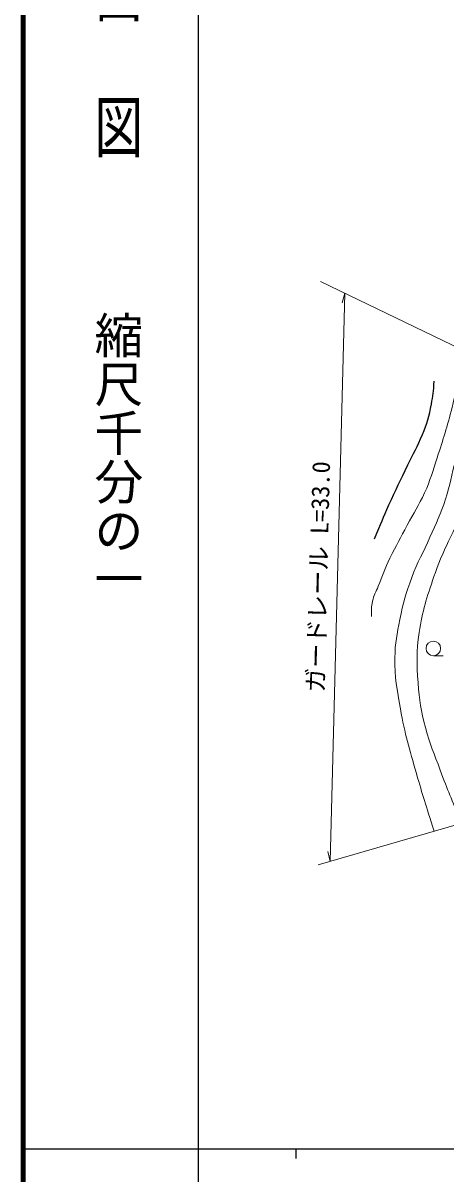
# Model space of a CAD drawing. Units: millimetres, scale not verified. Extents: x 40000 to 680000, y 20000 to 380000.
# Drawn here: x 40000 to 83429, y 202409 to 320566 of the extents above; entities that cross this region are included whole.
import ezdxf
from ezdxf.enums import TextEntityAlignment as Align

# ---------------------------------------------------------------- set-up
doc = ezdxf.new("R2010")
doc.units = ezdxf.units.MM
doc.header["$LTSCALE"] = 1000
for name, color, linetype, lineweight in [('M-BGD', 7, 'Continuous', 13), ('M-STR-HTXT', 7, 'Continuous', 13), ('M-TTL', 2, 'Continuous', 140), ('M-TTL-BAND', 7, 'Continuous', 25)]:
    doc.layers.add(name, color=color, linetype=linetype, lineweight=lineweight)
doc.styles.add('@ＭＳ ゴシック', font='')
doc.styles.add('ＭＳ ゴシック', font='')
doc.styles.get('@ＭＳ ゴシック').set_extended_font_data('@MS Gothic')
doc.styles.get('ＭＳ ゴシック').set_extended_font_data('MS Gothic')

msp = doc.modelspace()

# ---------------------------------------------------------------- linework, layer by layer
at = {"layer": 'M-BGD'}
msp.add_line((82133, 255613), (83133, 255613), dxfattribs=at)
msp.add_circle((82132, 256363), 750, dxfattribs=at)
for points, knots in [([(85039, 238416), (83943, 241015), (83637, 241712), (82840, 243865), (82214, 245557), (81774, 246481), (81323, 248228), (80867, 249994), (80685, 251015), (80564, 252835), (80430, 254842), (80380, 255994), (80672, 257984), (81010, 260281), (81445, 261532), (82190, 263730), (82978, 266056), (83685, 267259), (84683, 269502), (85309, 270909), (85815, 271632), (86336, 273080), (87077, 275135), (87379, 276327), (87908, 278446), (88365, 280275), (88377, 281362), (88938, 283162), (89578, 285216), (90023, 286376), (91160, 288202), (92028, 289594), (92519, 290451), (93816, 291455), (94756, 292182), (95402, 292490), (96554, 292782), (97838, 293108), (98624, 293090), (99941, 292945), (101816, 292739), (102751, 292067), (104576, 291590), (105942, 291232), (106710, 291034), (108099, 290777), (109031, 290604), (109624, 290843), (110511, 290506), (111011, 290316), (111229, 290215), (111730, 289883)], [0, 0, 0, 0, 1, 1, 1, 2, 2, 2, 3, 3, 3, 4, 4, 4, 5, 5, 5, 6, 6, 6, 7, 7, 7, 8, 8, 8, 9, 9, 9, 10, 10, 10, 11, 11, 11, 12, 12, 12, 13, 13, 13, 14, 14, 14, 15, 15, 15, 16, 16, 16, 17, 17, 17, 17]), ([(82223, 237599), (81300, 240417), (81055, 241185), (80401, 243512), (79679, 246085), (79206, 247519), (78748, 250152), (78394, 252187), (78146, 253344), (78179, 255410), (78204, 256958), (78391, 257821), (78694, 259339), (79036, 261055), (79310, 262007), (79913, 263649), (80523, 265307), (81085, 266145), (81783, 267768), (82439, 269290), (82868, 270122), (83382, 271698), (83881, 273226), (83996, 274129), (84412, 275682), (84964, 277741), (85375, 278867), (85876, 280939), (86345, 282885), (86572, 283984), (86933, 285953), (87292, 287913), (87383, 288571), (87719, 290994)], [0, 0, 0, 0, 1, 1, 1, 2, 2, 2, 3, 3, 3, 4, 4, 4, 5, 5, 5, 6, 6, 6, 7, 7, 7, 8, 8, 8, 9, 9, 9, 10, 10, 10, 11, 11, 11, 11]), ([(85336, 287944), (84839, 284692), (84722, 283732), (84054, 281093), (83537, 279052), (83174, 277927), (82515, 275927), (82049, 274513), (81848, 273693), (81233, 272337), (80621, 270990), (80130, 270310), (79437, 269003), (78743, 267691), (78319, 266973), (77679, 265633), (77151, 264527), (76926, 263876), (76470, 262739), (76231, 262141), (76019, 261829), (75884, 261200), (75754, 260597), (75757, 260330), (75774, 259624)], [0, 0, 0, 0, 1, 1, 1, 2, 2, 2, 3, 3, 3, 4, 4, 4, 5, 5, 5, 6, 6, 6, 7, 7, 7, 8, 8, 8, 8])]:
    msp.add_open_spline(points, degree=3, knots=knots, dxfattribs=at)
at = {"layer": 'M-BGD', "lineweight": 25}
msp.add_open_spline([(76104, 267611), (76785, 269294), (76972, 269743), (77569, 271091), (78287, 272713), (78747, 273595), (79511, 275195), (80093, 276413), (80509, 277056), (81013, 278309), (81485, 279485), (81695, 280177), (81929, 281423), (82101, 282344), (82144, 282694), (82222, 283804)], degree=3, knots=[0, 0, 0, 0, 1, 1, 1, 2, 2, 2, 3, 3, 3, 4, 4, 4, 5, 5, 5, 5], dxfattribs=at)
at = {"layer": 'M-STR-HTXT'}
for p, q in [((95764, 281867), (70553, 294033)), ((71526, 234493), (73029, 292838)), ((73029, 292838), (72753, 291845)), ((70305, 234139), (114586, 246994)), ((71526, 234493), (71302, 235499))]:
    msp.add_line(p, q, dxfattribs=at)
at = {"layer": 'M-TTL'}
msp.add_line((40000, 380000), (40000, 20000), dxfattribs=at)
at = {"layer": 'M-TTL-BAND'}
for p, q in [((58000, 370000), (58000, 20000)), ((40000, 205000), (579000, 205000)), ((68000, 205000), (68000, 204000))]:
    msp.add_line(p, q, dxfattribs=at)

# ---------------------------------------------------------------- texts
at = {"layer": 'M-STR-HTXT', "style": 'ＭＳ ゴシック'}
msp.add_text('ガードレール L=33.0', height=1833, rotation=88.525, dxfattribs=at).set_placement((71778, 263679), align=Align.BOTTOM_CENTER)
at = {"layer": 'M-TTL-BAND', "style": '@ＭＳ ゴシック', "width": 1.4}
msp.add_text('平  面  図', height=3666, rotation=270, dxfattribs=at).set_placement((49777, 306475), align=Align.MIDDLE_RIGHT)
at = {"layer": 'M-TTL-BAND', "style": '@ＭＳ ゴシック'}
msp.add_text('縮尺千分の一', height=3666, rotation=270, dxfattribs=at).set_placement((49777, 261030), align=Align.MIDDLE_RIGHT)

doc.saveas('drawing.dxf')
